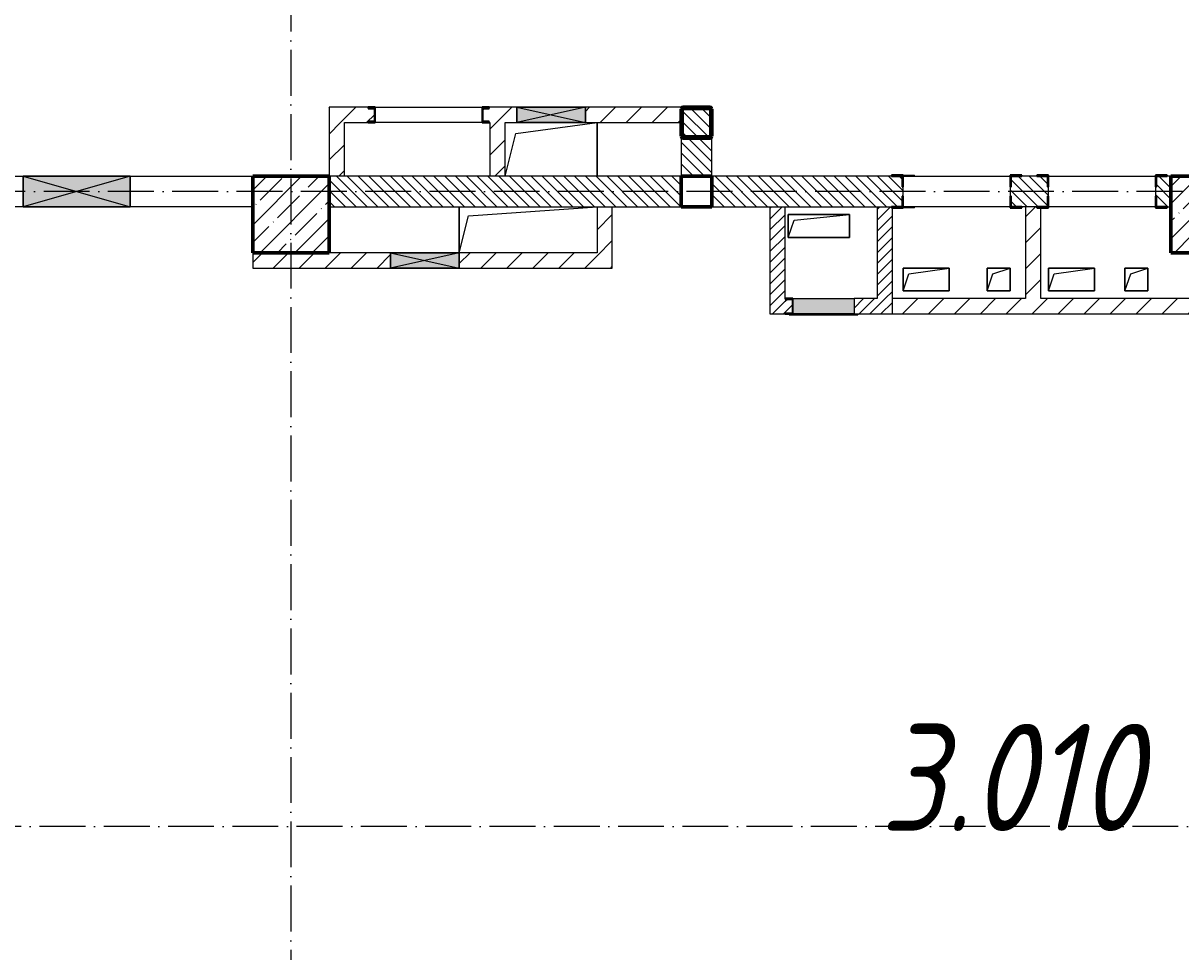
# Model space of a CAD drawing. Header units: millimetres. Extents: x -12989 to 629078, y -109036 to 555275.
# Drawn here: x 302971 to 310536, y -28751 to -22682 of the extents above; entities that cross this region are included whole.
import ezdxf

# ---------------------------------------------------------------- set-up
doc = ezdxf.new("R2010")
doc.units = ezdxf.units.MM
doc.linetypes.add('50_200_ШТРИХ_1Т_ш5_п1_п1_', pattern=[700, 500, -100, 0, -100])
for name, color, linetype, lineweight in [('4 -стяжа', 7, 'Continuous', 30), ('A-COLS-____-MCUT', 7, 'Continuous', 53), ('A-DETL-GENF-OTLN', 7, 'Continuous', 9), ('A-FLOR-____-OTLN', 7, 'Continuous', 9), ('A-GENM-____-MCUT', 7, 'Continuous', 25), ('A-GENM-____-OTLN', 7, 'Continuous', 9), ('A-GENM-____-OTLN-1', 7, 'Continuous', 25), ('A-GLAZ-____-OTLN', 7, 'Continuous', 9), ('A-WALL-____-MCUT', 7, 'Continuous', 13), ('A-WALL-____-PATT-1', 7, 'Continuous', 9), ('A-WALL-FNSH-MCUT-1', 7, 'Continuous', 9), ('I-WALL-____-OTLN', 7, 'Continuous', 9), ('S-COLS-____-MCUT', 7, 'Continuous', 50), ('S-COLS-____-OTLN', 7, 'Continuous', 9), ('S-GRID-____-OTLN-1', 7, '50_200_ШТРИХ_1Т_ш5_п1_п1_', 9), ('Марки помещений', 7, 'Continuous', 9)]:
    doc.layers.add(name, color=color, linetype=linetype, lineweight=lineweight)
doc.layers.add('A-GLAZ-____-OTLN-1', color=7, linetype='Continuous', lineweight=9, true_color=0xc0c0c0)
doc.layers.get('4 -стяжа').off()
doc.styles.add('ISOCPEUR_I_2', font='isocpeui.ttf', dxfattribs={"width": 0.85, "height": 2.3})
pattern_1 = [(135, (283770.707, -86863.456), (-35.35534, -35.35534), [])]
pattern_2 = [(45, (283770.71, -86863.46), (-84.85281, 84.85281), [])]
pattern_3 = [(45, (283770.707, -86863.456), (-35.35534, 35.35534), [])]

# ---------------------------------------------------------------- blocks, each defined once
blk = doc.blocks.new('Перемычка над витражем_2025_02_04_ifc-1-АР1_План отверстий 3 этажа в осях 1-64_Ю-ЯЯ')
at = {"layer": 'A-COLS-____-MCUT'}
for p, q in [((23688, 63631), (23512, 63631)), ((23512, 63625), (23688, 63625)), ((23500, 63619), (23500, 63443)), ((23506, 63443), (23506, 63619)), ((23694, 63619), (23694, 63443)), ((23700, 63443), (23700, 63619)), ((23688, 63437), (23512, 63437)), ((23512, 63431), (23688, 63431))]:
    blk.add_line(p, q, dxfattribs=at)
for centre, radius, start, end in [((23512, 63619), 12, 90, 180), ((23512, 63619), 6, 90, 180), ((23688, 63619), 12, 0, 90), ((23688, 63619), 6, 360, 90), ((23512, 63443), 12, 180, 270), ((23512, 63443), 6, 180, 270), ((23688, 63443), 12, 270, 0), ((23688, 63443), 6, 270, 360)]:
    blk.add_arc(centre, radius, start, end, dxfattribs=at)
blk = doc.blocks.new('BSC_Колонна _Прямоугольная - 500х500-V13-АР1_План отверстий 3 этажа в осях 1-64_Ю-ЯЯ')
at = {"layer": 'S-COLS-____-OTLN'}
h = blk.add_hatch(dxfattribs=at)
h.set_pattern_fill('FP_20', color=256, style=0, pattern_type=2)
h.set_pattern_definition([(45, (-26950, -62931.04), (-114.04925, 114.04925), []), (45, (-26835.95, -62931.04), (-114.04925, 114.04925), [201.613, -40.323, 3.353, -36.97])])
h.paths.add_polyline_path([(-250, -250), (250, -250), (250, 250), (-250, 250)], flags=0)
at = {"layer": 'S-COLS-____-MCUT'}
for p, q in [((250, 250), (-250, 250)), ((-250, 250), (-250, -250)), ((250, -250), (250, 250)), ((-250, -250), (250, -250))]:
    blk.add_line(p, q, dxfattribs=at)
blk = doc.blocks.new('BSC_Колонна _Прямоугольная - 500х500-V51-АР1_План отверстий 3 этажа в осях 1-64_Ю-ЯЯ')
at = {"layer": 'S-COLS-____-OTLN'}
h = blk.add_hatch(dxfattribs=at)
h.set_pattern_fill('FP_59', color=256, style=0, pattern_type=2)
h.set_pattern_definition([(45, (-20950, -62931.04), (-114.04925, 114.04925), []), (45, (-20835.95, -62931.04), (-114.04925, 114.04925), [201.613, -40.323, 3.353, -36.97])])
h.paths.add_polyline_path([(-250, -250), (250, -250), (250, 250), (-250, 250)], flags=0)
at = {"layer": 'S-COLS-____-MCUT'}
for p, q in [((250, 250), (-250, 250)), ((-250, 250), (-250, -250)), ((250, -250), (250, 250)), ((-250, -250), (250, -250))]:
    blk.add_line(p, q, dxfattribs=at)
blk = doc.blocks.new('Фахверк_СКБ_Уголок - 200_3960-28268576-АР1_План отверстий 3 этажа в осях 1-64_Ю-ЯЯ')
at = {"layer": 'A-GENM-____-MCUT'}
for p, q in [((200, 156), (125, 156)), ((125, 156), (125, 81)), ((200, 150), (200, 156)), ((125, 81), (131, 81)), ((131, 81), (131, 150)), ((131, 150), (200, 150)), ((131, 19), (125, 19)), ((125, 19), (125, -56)), ((131, -50), (131, 19)), ((125, -56), (200, -56)), ((200, -50), (131, -50)), ((200, -56), (200, -50))]:
    blk.add_line(p, q, dxfattribs=at)
blk = doc.blocks.new('154_Стойка_СКБ_Уголок - СМ-2180_200-28268025-АР1_План отверстий 3 этажа в осях 1-64_Ю-ЯЯ')
at = {"layer": 'A-GENM-____-MCUT'}
for p, q in [((125, 156), (125, 81)), ((200, 156), (125, 156)), ((200, 150), (200, 156)), ((125, 81), (131, 81)), ((131, 81), (131, 150)), ((131, 150), (200, 150)), ((131, 19), (125, 19)), ((125, 19), (125, -56)), ((131, -50), (131, 19)), ((125, -56), (200, -56)), ((200, -50), (131, -50)), ((200, -56), (200, -50))]:
    blk.add_line(p, q, dxfattribs=at)
blk = doc.blocks.new('Фахверк_СКБ_Уголок - 200_3960_зеркало-28268689-АР1_План отверстий 3 этажа в осях 1-64_Ю-ЯЯ')
at = {"layer": 'A-GENM-____-MCUT'}
for p, q in [((200, 156), (125, 156)), ((125, 156), (125, 81)), ((200, 150), (200, 156)), ((125, 81), (131, 81)), ((131, 81), (131, 150)), ((131, 150), (200, 150)), ((131, 19), (125, 19)), ((125, 19), (125, -56)), ((131, -50), (131, 19)), ((125, -56), (200, -56)), ((200, -50), (131, -50)), ((200, -56), (200, -50))]:
    blk.add_line(p, q, dxfattribs=at)
blk = doc.blocks.new('Стойка_Влож_Уголок_Опорный - Уголок-28213941-АР1_План отверстий 3 этажа в осях 1-64_Ю-ЯЯ')
at = {"layer": 'A-GENM-____-OTLN'}
for p, q in [((-212, -6), (-212, 0)), ((0, 0), (0, -6)), ((-212, -75), (-212, -6)), ((-212, -6), (-206, -6)), ((-212, -75), (-206, -75)), ((-6, -6), (0, -6)), ((-6, -75), (0, -75)), ((0, -6), (0, -75))]:
    blk.add_line(p, q, dxfattribs=at)
blk = doc.blocks.new('AR_Отверстие Ниша - Лючок-32405342-АР1_План отверстий 3 этажа в осях 1-64_Ю-ЯЯ')
at = {"layer": 'A-GLAZ-____-OTLN'}
blk.add_hatch(color=256, dxfattribs=at).paths.add_polyline_path([(-200, 50), (-200, -50), (200, -50), (200, 50)], flags=0)
for p, q in [((-200, 50), (200, 50)), ((-200, -50), (-200, 50)), ((200, -50), (-200, -50))]:
    blk.add_line(p, q, dxfattribs=at)
blk = doc.blocks.new('Л_Общий_Лючок - Лючок-29759355-АР1_План отверстий 3 этажа в осях 1-64_Ю-ЯЯ')
at = {"layer": 'A-GLAZ-____-OTLN-1'}
blk.add_hatch(color=256, dxfattribs=at).paths.add_polyline_path([(-3, -6), (424, -6), (424, 0), (-24, 0), (-24, -6)], flags=0)
at = {"layer": 'A-GLAZ-____-OTLN'}
for p, q in [((-24, 0), (-24, -6)), ((424, 0), (424, -6)), ((-24, -6), (424, -6))]:
    blk.add_line(p, q, dxfattribs=at)
blk = doc.blocks.new('154_Фахверк_СКБ_Швеллер - Тип_100_3960_зеркало-29769493-АР1_План отверстий 3 этажа в осях 1-64_Ю-ЯЯ')
at = {"layer": 'A-GENM-____-MCUT'}
for p, q in [((175, 50), (125, 50)), ((125, 50), (125, -50)), ((128, 47), (175, 47)), ((128, -47), (128, 47)), ((175, 47), (175, 50)), ((125, -50), (175, -50)), ((175, -47), (128, -47)), ((175, -50), (175, -47))]:
    blk.add_line(p, q, dxfattribs=at)
blk = doc.blocks.new('AR_Отверстие прямоугольное _в плите_ - AR_Отверстие прямоугольное _в плите_-30229441-АР1_План отверстий 3 этажа в осях 1-64_Ю-ЯЯ')
at = {"layer": 'A-GENM-____-OTLN'}
for p, q in [((150, 75), (-150, 75)), ((-150, 75), (-150, -75)), ((-150, -75), (-112.5, 37.5)), ((-112.5, 37.5), (150, 75)), ((150, -75), (150, 75)), ((-150, -75), (150, -75))]:
    blk.add_line(p, q, dxfattribs=at)
blk = doc.blocks.new('AR_Отверстие прямоугольное _в плите_ - AR_Отверстие прямоугольное _в плите_-30423627-АР1_План отверстий 3 этажа в осях 1-64_Ю-ЯЯ')
at = {"layer": 'A-GENM-____-OTLN'}
for p, q in [((75, 75), (-75, 75)), ((-75, 75), (-75, -75)), ((-75, -75), (-37.5, 37.5)), ((-37.5, 37.5), (75, 75)), ((75, -75), (75, 75)), ((-75, -75), (75, -75))]:
    blk.add_line(p, q, dxfattribs=at)
blk = doc.blocks.new('AR_Отверстие прямоугольное _в плите_ - AR_Отверстие прямоугольное _в плите_-V167-АР1_План отверстий 3 этажа в осях 1-64_Ю-ЯЯ')
at = {"layer": 'A-GENM-____-OTLN'}
for p, q in [((200, 75), (-200, 75)), ((-200, 75), (-200, -75)), ((-200, -75), (-162.5, 37.5)), ((-162.5, 37.5), (200, 75)), ((200, -75), (200, 75)), ((-200, -75), (200, -75))]:
    blk.add_line(p, q, dxfattribs=at)
blk = doc.blocks.new('AR_Отверстие прямоугольное _в плите_ - AR_Отверстие прямоугольное _в плите_-30552527-АР1_План отверстий 3 этажа в осях 1-64_Ю-ЯЯ')
at = {"layer": 'A-GENM-____-OTLN'}
for p, q in [((-230, 105), (300, 175)), ((300, -175), (300, 175)), ((-300, -175), (-230, 105))]:
    blk.add_line(p, q, dxfattribs=at)
blk = doc.blocks.new('AR_Отверстие прямоугольное _в плите_ - AR_Отверстие прямоугольное _в плите_-30552666-АР1_План отверстий 3 этажа в осях 1-64_Ю-ЯЯ')
at = {"layer": 'A-GENM-____-OTLN'}
for p, q in [((-450, 150), (-450, -150)), ((-450, -150), (-390, 90)), ((-390, 90), (450, 150))]:
    blk.add_line(p, q, dxfattribs=at)
blk = doc.blocks.new('154_Стойка_СКБ_Швеллер - СМ-2180_100-28318692-АР1_План отверстий 3 этажа в осях 1-64_Ю-ЯЯ')
at = {"layer": 'A-GENM-____-MCUT'}
for p, q in [((171, 50), (125, 50)), ((125, 50), (125, -50)), ((129.5, 42.4), (171, 42.4)), ((129.5, -42.4), (129.5, 42.4)), ((171, 42.4), (171, 50)), ((125, -50), (171, -50)), ((171, -42.4), (129.5, -42.4)), ((171, -50), (171, -42.4))]:
    blk.add_line(p, q, dxfattribs=at)
blk = doc.blocks.new('BSC_Колонна _Прямоугольная1 - 200х200 _металл_-35216022-АР1_План отверстий 3 этажа в осях 1-64_Ю-ЯЯ')
at = {"layer": 'S-COLS-____-MCUT'}
for p, q in [((100, 100), (-100, 100)), ((-100, 100), (-100, -100)), ((100, -100), (100, 100)), ((-100, -100), (100, -100))]:
    blk.add_line(p, q, dxfattribs=at)
blk = doc.blocks.new('AR_Отверстие прямоугольное _в стене_ - AR_Отверстие прямоугольное _в стене__ОВ-36919374-АР1_План отверстий 3 этажа в осях 1-64_Ю-ЯЯ')
at = {"layer": 'A-GLAZ-____-OTLN'}
blk.add_hatch(color=256, dxfattribs=at).paths.add_polyline_path([(225, -50), (225, 50), (-225, 50), (-225, -50)], flags=0)
at = {"layer": 'A-DETL-GENF-OTLN'}
for p, q in [((-225, -50), (-225, 50)), ((-225, 50), (225, 50)), ((225, 50), (-225, -50)), ((-225, 50), (225, -50)), ((225, 50), (-225, 50)), ((-225, 50), (-225, -50)), ((225, 50), (225, -50)), ((225, -50), (225, 50)), ((225, -50), (-225, -50)), ((-225, -50), (225, -50))]:
    blk.add_line(p, q, dxfattribs=at)
blk = doc.blocks.new('AR_Отверстие прямоугольное _в стене_ - AR_Отверстие прямоугольное _в стене__ОВ-36917871-АР1_План отверстий 3 этажа в осях 1-64_Ю-ЯЯ')
at = {"layer": 'A-GLAZ-____-OTLN'}
blk.add_hatch(color=256, dxfattribs=at).paths.add_polyline_path([(350, -100), (350, 100), (-350, 100), (-350, -100)], flags=0)
at = {"layer": 'A-DETL-GENF-OTLN'}
for p, q in [((-350, -100), (-350, 100)), ((-350, 100), (350, 100)), ((350, 100), (-350, -100)), ((-350, 100), (350, -100)), ((350, 100), (-350, 100)), ((-350, 100), (-350, -100)), ((350, 100), (350, -100)), ((350, -100), (350, 100)), ((350, -100), (-350, -100)), ((-350, -100), (350, -100))]:
    blk.add_line(p, q, dxfattribs=at)
blk = doc.blocks.new('AR_Отверстие прямоугольное _в стене__БезПР - AR_Отверстие прямоугольное _в стене__БезПР-36899026-АР1_План отверстий 3 этажа в осях 1-64_Ю-ЯЯ')
at = {"layer": 'A-GLAZ-____-OTLN'}
blk.add_hatch(color=256, dxfattribs=at).paths.add_polyline_path([(225, -50), (225, 50), (-225, 50), (-225, -50)], flags=0)
at = {"layer": 'A-DETL-GENF-OTLN'}
for p, q in [((-225, -50), (-225, 50)), ((-225, 50), (225, 50)), ((225, 50), (-225, -50)), ((-225, 50), (225, -50)), ((225, 50), (-225, 50)), ((-225, 50), (-225, -50)), ((225, 50), (225, -50)), ((225, -50), (225, 50)), ((225, -50), (-225, -50)), ((-225, -50), (225, -50))]:
    blk.add_line(p, q, dxfattribs=at)
at = {"layer": 'A-GLAZ-____-OTLN'}
blk.add_line((225, 50), (-225, 50), dxfattribs=at)
blk = doc.blocks.new('3эт')
at = {"layer": 'S-GRID-____-OTLN-1', "color": 251, "ltscale": 0.6, "true_color": 0x636466}
for p, q in [((304720.7, 4029.4), (304720.7, -33971.9)), ((387845.1, -23782.4), (279101.9, -23782.4)), ((359250.7, -27932.4), (279101.9, -27932.4))]:
    blk.add_line(p, q, dxfattribs=at)

msp = doc.modelspace()

# ---------------------------------------------------------------- hatches: boundary and pattern name
at = {"layer": 'A-WALL-____-PATT-1'}
h = msp.add_hatch(dxfattribs=at)
h.set_pattern_fill('FP_7', color=256, style=0, pattern_type=2)
h.set_pattern_definition(pattern_2)
h.paths.add_polyline_path([(304970.7074, -23332.4142), (305224.7074, -23332.4142), (305224.7074, -23324.8142), (305266.2074, -23324.8142), (305266.2074, -23240.0142), (305224.7074, -23240.0142), (305224.7074, -23232.4142), (304970.7074, -23232.4142)], flags=0)
h.paths.add_polyline_path([(307270.7074, -23332.4142), (307270.7074, -23232.4142), (306645.7074, -23232.4142), (306645.7074, -23332.4142), (306733.7172, -23332.4142)], flags=0)
h.paths.add_polyline_path([(306016.7074, -23332.4142), (306195.7074, -23332.4142), (306195.7074, -23232.4142), (306016.7074, -23232.4142), (306016.7074, -23240.0142), (305975.2074, -23240.0142), (305975.2074, -23324.8142), (306016.7074, -23324.8142)], flags=0)
h = msp.add_hatch(dxfattribs=at)
h.set_pattern_fill('FP_9', color=256, style=0, pattern_type=2)
h.set_pattern_definition(pattern_1)
h.paths.add_polyline_path([(307470.7074, -23682.4142), (307470.7074, -23232.4142), (307270.7074, -23232.4142), (307270.7074, -23682.4142)], flags=0)
h = msp.add_hatch(dxfattribs=at)
h.set_pattern_fill('FP_7', color=256, style=0, pattern_type=2)
h.set_pattern_definition(pattern_2)
h.paths.add_polyline_path([(305070.7074, -23682.4142), (305070.7074, -23332.4142), (304970.7074, -23332.4142), (304970.7074, -23682.4142)], flags=0)
h = msp.add_hatch(dxfattribs=at)
h.set_pattern_fill('FP_7', color=256, style=0, pattern_type=2)
h.set_pattern_definition(pattern_2)
h.paths.add_polyline_path([(306120.7074, -23682.4142), (306120.7074, -23332.4142), (306020.7074, -23332.4142), (306020.7074, -23682.4142)], flags=0)
h = msp.add_hatch(dxfattribs=at)
h.set_pattern_fill('FP_9', color=256, style=0, pattern_type=2)
h.set_pattern_definition(pattern_1)
h.paths.add_polyline_path([(310376.7074, -23882.4142), (310470.7074, -23882.4142), (310470.7074, -23682.4142), (310376.7074, -23682.4142), (310376.7074, -23751.4142), (310370.7074, -23751.4142), (310370.7074, -23813.4142), (310376.7074, -23813.4142)], flags=0)
h.paths.add_polyline_path([(307270.7074, -23882.4142), (307270.7074, -23682.4142), (304970.7074, -23682.4142), (304970.7074, -23882.4142), (306820.7074, -23882.4142)], flags=0)
h.paths.add_polyline_path([(307470.7074, -23882.4142), (308714.7074, -23882.4142), (308714.7074, -23813.4142), (308720.7074, -23813.4142), (308720.7074, -23751.4142), (308714.7074, -23751.4142), (308714.7074, -23682.4142), (307470.7074, -23682.4142), (307470.7074, -23751.3797)], flags=0)
h.paths.add_polyline_path([(309664.7074, -23882.4142), (309664.7074, -23813.4142), (309670.7074, -23813.4142), (309670.7074, -23751.4142), (309664.7074, -23751.4142), (309664.7074, -23682.4142), (309426.7074, -23682.4142), (309426.7074, -23751.4142), (309420.7074, -23751.4142), (309420.7074, -23813.4142), (309426.7074, -23813.4142), (309426.7074, -23882.4142), (309620.7074, -23882.4142)], flags=0)
h = msp.add_hatch(dxfattribs=at)
h.set_pattern_fill('FP_7', color=256, style=0, pattern_type=2)
h.set_pattern_definition(pattern_2)
h.paths.add_polyline_path([(306733.7172, -24282.4142), (306820.7074, -24282.4142), (306820.7074, -23882.4142), (306720.7074, -23882.4142), (306720.7074, -24282.4142)], flags=0)
h = msp.add_hatch(dxfattribs=at)
h.set_pattern_fill('FP_8', color=256, style=0, pattern_type=2)
h.set_pattern_definition(pattern_3)
h.paths.add_polyline_path([(307950.7074, -24582.4142), (307950.7074, -23882.4142), (307850.7074, -23882.4142), (307850.7074, -24582.4142)], flags=0)
h = msp.add_hatch(dxfattribs=at)
h.set_pattern_fill('FP_8', color=256, style=0, pattern_type=2)
h.set_pattern_definition(pattern_3)
h.paths.add_polyline_path([(308650.7074, -24482.4142), (308650.7074, -23888.4142), (308645.7074, -23888.4142), (308645.7074, -23882.4142), (308550.7074, -23882.4142), (308550.7074, -24482.4142), (308645.7074, -24482.4142)], flags=0)
h = msp.add_hatch(dxfattribs=at)
h.set_pattern_fill('FP_7', color=256, style=0, pattern_type=2)
h.set_pattern_definition(pattern_2)
h.paths.add_polyline_path([(309620.7074, -24482.4142), (309620.7074, -23888.4142), (309595.7074, -23888.4142), (309595.7074, -23882.4142), (309520.7074, -23882.4142), (309520.7074, -24482.4142), (309595.7074, -24482.4142)], flags=0)
h = msp.add_hatch(dxfattribs=at)
h.set_pattern_fill('FP_7', color=256, style=0, pattern_type=2)
h.set_pattern_definition(pattern_2)
h.paths.add_polyline_path([(306720.7074, -24282.4142), (306720.7074, -24182.4142), (305820.7074, -24182.4142), (305820.7074, -24282.4142), (305849.9851, -24282.4142)], flags=0)
h.paths.add_polyline_path([(305370.7074, -24282.4142), (305370.7074, -24182.4142), (304470.7074, -24182.4142), (304470.7074, -24282.4142), (304970.7074, -24282.4142)], flags=0)
h = msp.add_hatch(dxfattribs=at)
h.set_pattern_fill('FP_8', color=256, style=0, pattern_type=2)
h.set_pattern_definition(pattern_3)
h.paths.add_polyline_path([(308400.7074, -24582.4142), (308650.7074, -24582.4142), (308650.7074, -24482.4142), (308400.7074, -24482.4142), (308400.7074, -24507.4142)], flags=0)
h.paths.add_polyline_path([(307968.7074, -24579.4142), (307997.7074, -24579.4142), (307997.7074, -24485.4142), (307950.7074, -24485.4142), (307950.7074, -24579.4142)], flags=0)
h = msp.add_hatch(dxfattribs=at)
h.set_pattern_fill('FP_7', color=256, style=0, pattern_type=2)
h.set_pattern_definition(pattern_2)
h.paths.add_polyline_path([(313970.7074, -24582.4142), (313970.7074, -24482.4142), (313470.7074, -24482.4142), (313470.7074, -24582.4142), (313803.5744, -24582.4142)], flags=0)
h.paths.add_polyline_path([(313020.7074, -24582.4142), (313020.7074, -24482.4142), (308650.7074, -24482.4142), (308650.7074, -24582.4142), (312036.1101, -24582.4142)], flags=0)

# ---------------------------------------------------------------- linework, layer by layer
at = {"layer": 'A-FLOR-____-OTLN'}
for p, q in [((306720.7074, -23332.4142), (306720.7074, -23682.4142)), ((305820.7074, -24182.4142), (305820.7074, -23882.4142)), ((307970.7074, -23932.4142), (308370.7074, -23932.4142)), ((307970.7074, -24082.4142), (307970.7074, -23932.4142)), ((308370.7074, -23932.4142), (308370.7074, -24082.4142)), ((308370.7074, -24082.4142), (307970.7074, -24082.4142)), ((308720.7074, -24282.4142), (309020.7074, -24282.4142)), ((308720.7074, -24432.4142), (308720.7074, -24282.4142)), ((309020.7074, -24282.4142), (309020.7074, -24432.4142)), ((309270.7074, -24282.4142), (309420.7074, -24282.4142)), ((309270.7074, -24432.4142), (309270.7074, -24282.4142)), ((309420.7074, -24282.4142), (309420.7074, -24432.4142)), ((309670.7074, -24282.4142), (309970.7074, -24282.4142)), ((309670.7074, -24432.4142), (309670.7074, -24282.4142)), ((309970.7074, -24282.4142), (309970.7074, -24432.4142)), ((310170.7074, -24282.4142), (310320.7074, -24282.4142)), ((310170.7074, -24432.4142), (310170.7074, -24282.4142)), ((310320.7074, -24282.4142), (310320.7074, -24432.4142)), ((309020.7074, -24432.4142), (308720.7074, -24432.4142)), ((309420.7074, -24432.4142), (309270.7074, -24432.4142)), ((309970.7074, -24432.4142), (309670.7074, -24432.4142)), ((310320.7074, -24432.4142), (310170.7074, -24432.4142))]:
    msp.add_line(p, q, dxfattribs=at)
at = {"layer": 'A-WALL-____-MCUT'}
for p, q in [((307470.7074, -23232.4142), (307270.7074, -23232.4142)), ((307270.7074, -23232.4142), (307270.7074, -23682.4142)), ((307470.7074, -23682.4142), (307470.7074, -23232.4142)), ((307270.7074, -23682.4142), (304970.7074, -23682.4142)), ((308645.7074, -23682.4142), (307470.7074, -23682.4142)), ((308720.7074, -23813.4142), (308720.7074, -23751.4142)), ((309420.7074, -23751.4142), (309420.7074, -23813.4142)), ((309595.7074, -23682.4142), (309495.7074, -23682.4142)), ((309670.7074, -23813.4142), (309670.7074, -23751.4142)), ((310370.7074, -23751.4142), (310370.7074, -23813.4142)), ((310470.7074, -23682.4142), (310445.7074, -23682.4142)), ((304970.7074, -23882.4142), (307270.7074, -23882.4142)), ((307470.7074, -23882.4142), (308645.7074, -23882.4142)), ((309595.7074, -23882.4142), (309495.7074, -23882.4142)), ((310445.7074, -23882.4142), (310470.7074, -23882.4142))]:
    msp.add_line(p, q, dxfattribs=at)
at = {"layer": 'A-WALL-FNSH-MCUT-1'}
for p, q in [((305224.7074, -23232.4142), (304970.7074, -23232.4142)), ((304970.7074, -23232.4142), (304970.7074, -23682.4142)), ((306195.7074, -23232.4142), (306016.7074, -23232.4142)), ((307270.7074, -23232.4142), (306645.7074, -23232.4142)), ((305070.7074, -23332.4142), (305224.7074, -23332.4142)), ((305070.7074, -23682.4142), (305070.7074, -23332.4142)), ((306016.7074, -23332.4142), (306020.7074, -23332.4142)), ((306020.7074, -23332.4142), (306020.7074, -23682.4142)), ((306120.7074, -23682.4142), (306120.7074, -23332.4142)), ((306120.7074, -23332.4142), (306195.7074, -23332.4142)), ((306645.7074, -23332.4142), (307270.7074, -23332.4142)), ((306720.7074, -23882.4142), (306720.7074, -24182.4142)), ((306820.7074, -24282.4142), (306820.7074, -23882.4142)), ((307850.7074, -23882.4142), (307850.7074, -24582.4142)), ((307950.7074, -24482.4142), (307950.7074, -23882.4142)), ((308550.7074, -23882.4142), (308550.7074, -24482.4142)), ((308650.7074, -24582.4142), (308650.7074, -23888.4142)), ((309520.7074, -23882.4142), (309520.7074, -24482.4142)), ((309620.7074, -24482.4142), (309620.7074, -23888.4142)), ((304470.7074, -24182.4142), (304470.7074, -24282.4142)), ((305370.7074, -24182.4142), (304970.7074, -24182.4142)), ((306720.7074, -24182.4142), (305820.7074, -24182.4142)), ((304470.7074, -24282.4142), (305370.7074, -24282.4142)), ((305820.7074, -24282.4142), (306820.7074, -24282.4142)), ((308550.7074, -24482.4142), (308400.7074, -24482.4142)), ((309520.7074, -24482.4142), (308650.7074, -24482.4142)), ((310870.7074, -24482.4142), (309620.7074, -24482.4142)), ((307850.7074, -24582.4142), (307950.7074, -24582.4142)), ((308400.7074, -24582.4142), (313020.7074, -24582.4142))]:
    msp.add_line(p, q, dxfattribs=at)
at = {"layer": 'I-WALL-____-OTLN'}
for p, q in [((305270.7074, -23232.4142), (305970.7074, -23232.4142)), ((305970.7074, -23332.4142), (305270.7074, -23332.4142)), ((302770.7074, -23682.4142), (302970.7074, -23682.4142)), ((303670.7074, -23682.4142), (304470.7074, -23682.4142)), ((308720.7074, -23682.4142), (309420.7074, -23682.4142)), ((309670.7074, -23682.4142), (310370.7074, -23682.4142)), ((302970.7074, -23882.4142), (302770.7074, -23882.4142)), ((304470.7074, -23882.4142), (303670.7074, -23882.4142)), ((309420.7074, -23882.4142), (308720.7074, -23882.4142)), ((310370.7074, -23882.4142), (309670.7074, -23882.4142))]:
    msp.add_line(p, q, dxfattribs=at)

# ---------------------------------------------------------------- block references
msp.add_blockref('Перемычка над витражем_2025_02_04_ifc-1-АР1_План отверстий 3 этажа в осях 1-64_Ю-ЯЯ', (283770.7074, -86863.4561))
at = {"layer": '4 -стяжа'}
msp.add_blockref('3эт', (0, 0), dxfattribs=at)
at = {"layer": 'A-GENM-____-OTLN'}
for name, p in [('AR_Отверстие прямоугольное _в плите_ - AR_Отверстие прямоугольное _в плите_-30552527-АР1_План отверстий 3 этажа в осях 1-64_Ю-ЯЯ', (306420.7074, -23507.4142)), ('AR_Отверстие прямоугольное _в плите_ - AR_Отверстие прямоугольное _в плите_-30552666-АР1_План отверстий 3 этажа в осях 1-64_Ю-ЯЯ', (306270.7074, -24032.4142)), ('AR_Отверстие прямоугольное _в плите_ - AR_Отверстие прямоугольное _в плите_-V167-АР1_План отверстий 3 этажа в осях 1-64_Ю-ЯЯ', (308170.7074, -24007.4142)), ('AR_Отверстие прямоугольное _в плите_ - AR_Отверстие прямоугольное _в плите_-30229441-АР1_План отверстий 3 этажа в осях 1-64_Ю-ЯЯ', (308870.7074, -24357.4142)), ('AR_Отверстие прямоугольное _в плите_ - AR_Отверстие прямоугольное _в плите_-30423627-АР1_План отверстий 3 этажа в осях 1-64_Ю-ЯЯ', (309345.7074, -24357.4142)), ('AR_Отверстие прямоугольное _в плите_ - AR_Отверстие прямоугольное _в плите_-30229441-АР1_План отверстий 3 этажа в осях 1-64_Ю-ЯЯ', (309820.7074, -24357.4142)), ('AR_Отверстие прямоугольное _в плите_ - AR_Отверстие прямоугольное _в плите_-30423627-АР1_План отверстий 3 этажа в осях 1-64_Ю-ЯЯ', (310245.7074, -24357.4142))]:
    msp.add_blockref(name, p, dxfattribs=at)
at = {"layer": 'A-GENM-____-OTLN', "rotation": 89.99999999999955}
msp.add_blockref('Стойка_Влож_Уголок_Опорный - Уголок-28213941-АР1_План отверстий 3 этажа в осях 1-64_Ю-ЯЯ', (308720.7074, -23676.4142), dxfattribs=at)
at = {"layer": 'A-GENM-____-OTLN-1', "rotation": 180}
for name, p in [('154_Стойка_СКБ_Швеллер - СМ-2180_100-28318692-АР1_План отверстий 3 этажа в осях 1-64_Ю-ЯЯ', (305395.7074, -23282.4142)), ('154_Стойка_СКБ_Уголок - СМ-2180_200-28268025-АР1_План отверстий 3 этажа в осях 1-64_Ю-ЯЯ', (308845.7074, -23732.4142)), ('Фахверк_СКБ_Уголок - 200_3960-28268576-АР1_План отверстий 3 этажа в осях 1-64_Ю-ЯЯ', (309795.7074, -23732.4142)), ('154_Фахверк_СКБ_Швеллер - Тип_100_3960_зеркало-29769493-АР1_План отверстий 3 этажа в осях 1-64_Ю-ЯЯ', (308125.7074, -24532.4142))]:
    msp.add_blockref(name, p, dxfattribs=at)
at = {"layer": 'A-GENM-____-OTLN-1'}
for name, p in [('154_Стойка_СКБ_Швеллер - СМ-2180_100-28318692-АР1_План отверстий 3 этажа в осях 1-64_Ю-ЯЯ', (305845.7074, -23282.4142)), ('Фахверк_СКБ_Уголок - 200_3960_зеркало-28268689-АР1_План отверстий 3 этажа в осях 1-64_Ю-ЯЯ', (309295.7074, -23832.4142)), ('Фахверк_СКБ_Уголок - 200_3960_зеркало-28268689-АР1_План отверстий 3 этажа в осях 1-64_Ю-ЯЯ', (310245.7074, -23832.4142))]:
    msp.add_blockref(name, p, dxfattribs=at)
at = {"layer": 'A-GLAZ-____-OTLN'}
for name, p in [('AR_Отверстие прямоугольное _в стене_ - AR_Отверстие прямоугольное _в стене__ОВ-36919374-АР1_План отверстий 3 этажа в осях 1-64_Ю-ЯЯ', (306420.7074, -23282.4142)), ('AR_Отверстие прямоугольное _в стене_ - AR_Отверстие прямоугольное _в стене__ОВ-36917871-АР1_План отверстий 3 этажа в осях 1-64_Ю-ЯЯ', (303320.7074, -23782.4142)), ('AR_Отверстие прямоугольное _в стене__БезПР - AR_Отверстие прямоугольное _в стене__БезПР-36899026-АР1_План отверстий 3 этажа в осях 1-64_Ю-ЯЯ', (305595.7074, -24232.4142)), ('Л_Общий_Лючок - Лючок-29759355-АР1_План отверстий 3 этажа в осях 1-64_Ю-ЯЯ', (308000.7074, -24582.4142))]:
    msp.add_blockref(name, p, dxfattribs=at)
at = {"layer": 'A-GLAZ-____-OTLN', "rotation": 180}
msp.add_blockref('AR_Отверстие Ниша - Лючок-32405342-АР1_План отверстий 3 этажа в осях 1-64_Ю-ЯЯ', (308200.7074, -24532.4142), dxfattribs=at)
at = {"layer": 'S-COLS-____-OTLN'}
for name, p in [('BSC_Колонна _Прямоугольная - 500х500-V51-АР1_План отверстий 3 этажа в осях 1-64_Ю-ЯЯ', (304720.7074, -23932.4142)), ('BSC_Колонна _Прямоугольная - 500х500-V13-АР1_План отверстий 3 этажа в осях 1-64_Ю-ЯЯ', (310720.7074, -23932.4142))]:
    msp.add_blockref(name, p, dxfattribs=at)
at = {"layer": 'S-COLS-____-OTLN', "rotation": 270.0000000000001}
msp.add_blockref('BSC_Колонна _Прямоугольная1 - 200х200 _металл_-35216022-АР1_План отверстий 3 этажа в осях 1-64_Ю-ЯЯ', (307370.7074, -23782.4142), dxfattribs=at)

# ---------------------------------------------------------------- texts
at = {"layer": 'Марки помещений', "insert": (308571.6713, -27261.0009), "char_height": 700, "width": 737.5525, "attachment_point": 1, "style": 'ISOCPEUR_I_2'}
msp.add_mtext('3.010', dxfattribs=at)

doc.saveas('drawing.dxf')
